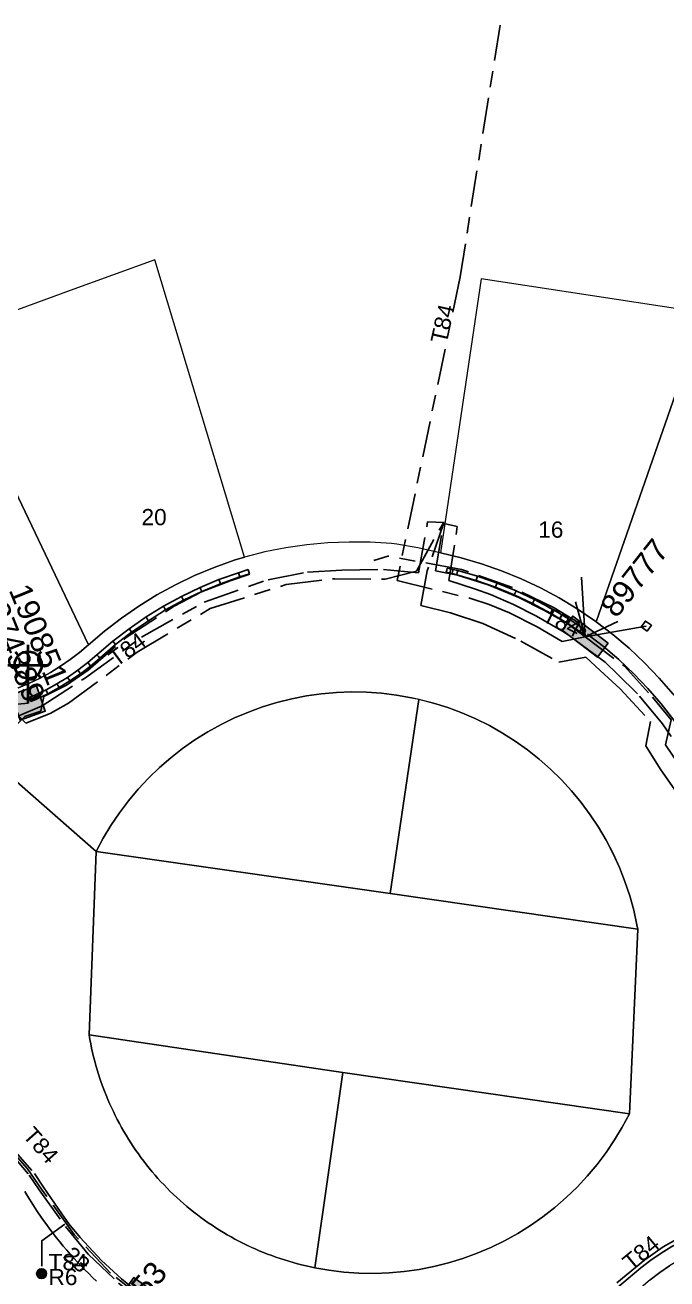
# Model space of a CAD drawing. Header units: metres. Extents: x 282960 to 285195, y 6134329 to 6136665.
# Drawn here: x 283486.7 to 283558, y 6136041 to 6136180.3 of the extents above; entities that cross this region are included whole.
import ezdxf
from ezdxf.enums import TextEntityAlignment as Align

# ---------------------------------------------------------------- set-up
doc = ezdxf.new("R2010")
doc.units = ezdxf.units.M
doc.linetypes.add('Cable Exist UG', pattern=[8.2, 4, -1.2, 1.8, -1.2])
doc.layers.get('0').update_dxf_attribs({"color": 6})
doc.layers.add('Cadastre Land Parcels_SP_EXT', color=9, linetype='Continuous', lineweight=5)
doc.layers.add('Cadastre Roads_SP_EXT', color=9, linetype='Continuous', lineweight=5)
for name, color, linetype in [('Duct_SP_EXT', 7, 'Continuous'), ('Equip_SP_SL_EXT', 7, 'Continuous'), ('Mains_HV_EXT', 7, 'Continuous'), ('Mains_LV_EXT', 7, 'Continuous'), ('Mains_LV_SL_EXT', 7, 'Continuous'), ('Mains_SL_EXT', 7, 'Continuous'), ('Services_SP_EXT', 7, 'Continuous'), ('SupportsUG_SP_LV_EXT', 7, 'Continuous'), ('SupportsUG_SP_LV_SL_EXT', 7, 'Continuous'), ('Trench_SP_EXT', 7, 'Continuous')]:
    doc.layers.add(name, color=color, linetype=linetype)
doc.styles.add('COLUMN_LABEL', font='arial.ttf')
doc.styles.add('iecARIAL', font='arial.ttf', dxfattribs={"height": 2})
doc.styles.add('POLE_LABEL', font='arial.ttf')
doc.styles.get("Standard").update_dxf_attribs({"font": 'arial.ttf'})

# ---------------------------------------------------------------- blocks, each defined once
blk = doc.blocks.new('COLUMN_EXT')
blk.add_hatch(color=256).paths.add_polyline_path([(-1.49, 1.48), (-1.49, -1.49), (1.48, -1.49), (1.48, 1.48)])
blk.add_lwpolyline([(-1.49, -1.49), (1.48, -1.49), (1.48, 1.48), (-1.49, 1.48)], close=True)
for tag, height, style, flags, p in [('ASSET_NUM', 2.5, 'COLUMN_LABEL', 8, (2, 2)), ('STRUCTURE_PLANT_NUMBER', 0.2, 'POLE_LABEL', 9, (1.81, 0.03)), ('STREET_CODE', 0.2, 'COLUMN_LABEL', 9, (1.81, -0.2))]:
    blk.add_attdef(tag, text='', height=height, dxfattribs=dict(style=style, flags=flags)).set_placement(p, align=Align.MIDDLE_LEFT)
at = {"flags": 9}
for tag, p in [('COLUMN_TYPE', (1.81, -0.4)), ('OWNED_BY', (1.81, -0.6)), ('STATE', (1.81, -0.8)), ('USAGE', (1.81, -1)), ('LEGEND', (1.81, -1.2)), ('LOCATION', (1.81, -1.4)), ('STREETNAME', (1.81, -1.6)), ('SUBURB', (1.81, -1.8)), ('NOTES', (1.81, -2))]:
    blk.add_attdef(tag, text='', height=0.2, dxfattribs=at).set_placement(p, align=Align.MIDDLE_LEFT)
at = {"flags": 1}
blk.add_attdef('Z', (1.81, -2.35), '', height=0.2, dxfattribs=at)
blk = doc.blocks.new('PILLAR_EXT')
blk.add_hatch(color=256).paths.add_polyline_path([(-2.475, 0.99), (-2.475, -0.99), (2.475, -0.99), (2.475, 0.99)])
blk.add_lwpolyline([(-2.475, -0.99), (2.475, -0.99), (2.475, 0.99), (-2.475, 0.99)], close=True)
at = {"style": 'iecARIAL', "flags": 8}
blk.add_attdef('ASSET_NUM', (1.5, 3.5), '', height=2.5, dxfattribs=at)
for tag, p, flags in [('OWNED_BY', (0, -0.2), 9), ('STATE', (0, -0.4), 9), ('SUPPORT_TYPE', (0, -0.6), 9), ('USAGE', (0, -0.8), 9), ('LEGEND', (0, -1), 9), ('LOCATION', (0, -1.2), 9), ('NOTES', (0, -1.4), 9), ('STREETNAME', (0, -1.8), 9), ('SUBURB', (0, -2), 1), ('PARENT', (0, -1.6), 9)]:
    blk.add_attdef(tag, p, '', height=0.2, dxfattribs=dict(flags=flags))
blk = doc.blocks.new('SL_LANTERN_EXT')
at = {"lineweight": 40}
for p, q in [((-1.46, 5.68), (-1.06, 5.28)), ((0, 1.97), (0, 6.47)), ((1.46, 5.68), (1.06, 5.28)), ((-2.25, 4.22), (2.25, 4.22)), ((-1.46, 2.76), (-1.06, 3.16)), ((1.46, 2.76), (1.06, 3.16)), ((0, 0), (0, 2.72))]:
    blk.add_line(p, q, dxfattribs=at)
blk.add_circle((0, 4.22), 1.5, dxfattribs=at)
at = {"style": 'iecARIAL', "flags": 8}
blk.add_attdef('ASSET_NUM', (1.5, 1.5), '', height=2.5, dxfattribs=at)
for tag, p, height, flags in [('CONSTRUCTED_VOLTAGE', (0.98, -0.65), 0.2, 9), ('CONTROL_TYPE', (0.98, -0.85), 0.2, 9), ('LANTERN_PURPOSE', (0.98, -1.05), 0.2, 9), ('LANTERN_TYPE', (0.98, -1.25), 0.2, 9), ('NO_PHASES', (0.98, -1.45), 0.2, 9), ('LNUMBER', (2.18, -3.25), 2.5, 8), ('OPERATING_VOLTAGE', (0.98, -1.65), 0.2, 9), ('ORIENTATION', (0.98, -1.85), 0.2, 9), ('OWNED_BY', (0.98, -2.05), 0.2, 9), ('STATE', (0.98, -2.25), 0.2, 9), ('USAGE', (0.98, -2.45), 0.2, 9), ('CEXIST', (0.98, -2.65), 0.2, 9), ('CNEW', (0.98, -2.85), 0.2, 9), ('CNUMBER', (0.98, -3.05), 0.2, 9), ('CREMOVE', (0.98, -3.25), 0.2, 9), ('CREPLACE', (0.98, -3.45), 0.2, 9), ('LKINGHEIGHT', (0.98, -3.65), 0.2, 9), ('LBRACKET', (0.98, -3.85), 0.2, 9), ('LBRACKETVOCAB', (0.98, -4.05), 0.2, 9), ('LCATEGORY', (0.98, -4.25), 0.2, 9), ('LCHARGE1', (0.98, -4.45), 0.2, 9), ('LCHARGE1PERCENT', (0.98, -4.65), 0.2, 9), ('LCHARGE2', (0.98, -4.85), 0.2, 9), ('LCHARGE2PERCENT', (0.98, -5.05), 0.2, 9), ('LCHARGE3', (0.98, -5.25), 0.2, 9), ('LCHARGE3PERCENT', (0.98, -5.45), 0.2, 9), ('LEXIST', (0.98, -5.65), 0.2, 9), ('LLAMP', (0.98, -5.85), 0.2, 9), ('LLAMPVOCAB', (0.98, -6.05), 0.2, 9), ('LMAST', (0.98, -6.25), 0.2, 9), ('LMASTVOCAB', (0.98, -6.45), 0.2, 9), ('LNEW', (0.98, -6.65), 0.2, 9), ('LANTNUMBER', (0.98, -6.85), 0.2, 9), ('LOUTREACH', (0.98, -7.25), 0.2, 9), ('LOUTREACHVOCAB', (0.98, -7.45), 0.2, 9), ('LRATECODE', (0.98, -7.65), 0.2, 9), ('LREMOVE', (0.98, -7.85), 0.2, 9), ('LREPLACE', (0.98, -8.05), 0.2, 9), ('LTYPE', (0.98, -8.25), 0.2, 9), ('LTYPEVOCAB', (0.98, -8.45), 0.2, 9), ('STREETNAME', (0.98, -9.25), 0.2, 9), ('SUBURB', (0.98, -9.45), 0.2, 1), ('LEGEND', (0.98, -8.65), 0.2, 9), ('LOCATION', (0.98, -8.85), 0.2, 9), ('NOTES', (0.98, -9.05), 0.2, 9)]:
    blk.add_attdef(tag, p, '', height=height, dxfattribs=dict(flags=flags))
blk = doc.blocks.new('CCP_EXT')
at = {"flags": 9}
for tag, p in [('LEGEND', (0, -1.4)), ('STATE', (0, -1.8)), ('LIFE_SUPPORT', (0, -1.6)), ('NOTES', (0, -2))]:
    blk.add_attdef(tag, text='', height=0.2, dxfattribs=at).set_placement(p, align=Align.MIDDLE_LEFT)
blk.add_wipeout([(0, 0.57), (0.57, 0), (0, -0.57), (-0.57, 0)])
blk.add_lwpolyline([(-0.57, 0), (0, 0.57), (0.57, 0), (0, -0.57), (-0.57, 0)])
at = {"flags": 1}
blk.add_attdef('Z', (0, 0), '', height=0.2, dxfattribs=at)
at = {"flags": 9}
for tag, p in [('CCP_TYPE', (0, 0)), ('CONSTRUCTED_VOLTAGE', (0, -0.2)), ('OPERATING_VOLTAGE', (0, -0.6)), ('ORIENTATION', (0, -0.8)), ('OWNED_BY', (0, -1)), ('NO_PHASES', (0, -0.4)), ('USAGE', (0, -1.2))]:
    blk.add_attdef(tag, text='', height=0.2, dxfattribs=at).set_placement(p, align=Align.MIDDLE_LEFT)
blk = doc.blocks.new('CABLE_LARGE_EXT')
h = blk.add_hatch(color=256)
edge = h.paths.add_edge_path()
edge.add_arc((0, 0.55), 0.55, 0, 360)
blk.add_circle((0, 0.55), 0.55)
at = {"flags": 1}
blk.add_attdef('Z', (0, 0), '', height=0.2, dxfattribs=at)
at = {"flags": 9}
for tag, p in [('COND_CODE', (0, 0)), ('STATE', (0, -0.4)), ('XSECT_SIZE', (0, -0.6)), ('FB_REFERENCE', (0, -0.2)), ('NOTES', (0, -0.8))]:
    blk.add_attdef(tag, text='', height=0.2, dxfattribs=at).set_placement(p, align=Align.MIDDLE_LEFT)

msp = doc.modelspace()

# ---------------------------------------------------------------- linework, layer by layer
at = {"layer": 'Cadastre Land Parcels_SP_EXT', "linetype": 'Continuous'}
for points in [[(283511.04, 6136121.16), (283501.1, 6136154.19), (283491.7, 6136150.77), (283477.43, 6136145.57), (283493.71, 6136111.42), (283495.5, 6136112.95), (283497.37, 6136114.39), (283499.31, 6136115.73), (283501.32, 6136116.97), (283503.39, 6136118.09), (283505.51, 6136119.11), (283507.69, 6136120.02), (283509.91, 6136120.81), (283511.04, 6136121.16)], [(283562.06, 6136148.31), (283537.34, 6136152.07), (283532.83, 6136121.62), (283535.12, 6136121.08), (283537.39, 6136120.42), (283539.61, 6136119.65), (283541.79, 6136118.76), (283543.93, 6136117.75), (283546, 6136116.64), (283548.02, 6136115.42), (283549.97, 6136114.09), (283550.11, 6136113.99), (283562.06, 6136148.31)], [(283580.04, 6136134.28), (283562.06, 6136148.31), (283550.11, 6136113.99), (283551.98, 6136112.56), (283553.78, 6136111.04), (283555.5, 6136109.42), (283557.12, 6136107.72), (283558.66, 6136105.93), (283560.1, 6136104.06), (283561.44, 6136102.13), (283561.93, 6136101.37), (283584.58, 6136130.74), (283580.04, 6136134.28)], [(283493.71, 6136111.42), (283477.43, 6136145.57), (283465.21, 6136141.13), (283460.2, 6136107.04), (283473.54, 6136105.2), (283474.37, 6136105.1), (283475.68, 6136105), (283476.99, 6136104.97), (283478.3, 6136105.01), (283479.6, 6136105.11), (283480.9, 6136105.28), (283482.19, 6136105.52), (283483.46, 6136105.83), (283484.71, 6136106.21), (283485.95, 6136106.65), (283487.15, 6136107.15), (283488.34, 6136107.71), (283489.49, 6136108.34), (283490.6, 6136109.03), (283491.68, 6136109.77), (283492.72, 6136110.57), (283493.71, 6136111.42)], [(283530.42, 6136105.36), (283529.6, 6136105.54), (283527.95, 6136105.83), (283526.28, 6136106.04), (283524.61, 6136106.15), (283522.94, 6136106.18), (283521.26, 6136106.12), (283519.59, 6136105.98), (283517.93, 6136105.74), (283516.29, 6136105.42), (283514.66, 6136105.02), (283513.06, 6136104.53), (283511.48, 6136103.95), (283509.94, 6136103.3), (283508.44, 6136102.56), (283506.97, 6136101.75), (283505.55, 6136100.86), (283504.18, 6136099.9), (283502.86, 6136098.87), (283501.59, 6136097.77), (283500.39, 6136096.6), (283499.25, 6136095.37), (283498.17, 6136094.09), (283497.16, 6136092.75), (283496.22, 6136091.36), (283495.36, 6136089.92), (283494.58, 6136088.44), (283527.22, 6136083.78), (283530.42, 6136105.36)], [(283554.74, 6136079.84), (283554.65, 6136080.29), (283554.29, 6136081.93), (283553.84, 6136083.54), (283553.31, 6136085.13), (283552.69, 6136086.69), (283552, 6136088.21), (283551.22, 6136089.7), (283550.37, 6136091.15), (283549.45, 6136092.54), (283548.45, 6136093.89), (283547.38, 6136095.18), (283546.25, 6136096.42), (283545.05, 6136097.59), (283543.8, 6136098.7), (283542.49, 6136099.75), (283541.12, 6136100.72), (283539.71, 6136101.62), (283538.25, 6136102.44), (283536.75, 6136103.19), (283535.21, 6136103.86), (283533.64, 6136104.44), (283532.04, 6136104.95), (283530.42, 6136105.36), (283527.22, 6136083.78), (283554.74, 6136079.84)], [(283554.74, 6136079.84), (283527.22, 6136083.78), (283494.58, 6136088.44), (283493.79, 6136068.07), (283521.98, 6136063.89), (283553.8, 6136059.32), (283554.74, 6136079.84)], [(283554.74, 6136079.84), (283527.22, 6136083.78), (283494.58, 6136088.44), (283493.79, 6136068.07), (283521.98, 6136063.89), (283553.8, 6136059.32), (283554.74, 6136079.84)], [(283554.74, 6136079.84), (283527.22, 6136083.78), (283494.58, 6136088.44), (283493.79, 6136068.07), (283521.98, 6136063.89), (283553.8, 6136059.32), (283554.74, 6136079.84)], [(283554.74, 6136079.84), (283527.22, 6136083.78), (283494.58, 6136088.44), (283493.79, 6136068.07), (283521.98, 6136063.89), (283553.8, 6136059.32), (283554.74, 6136079.84)], [(283521.98, 6136063.89), (283493.79, 6136068.07), (283493.87, 6136067.58), (283493.97, 6136067.09), (283494.07, 6136066.6), (283494.17, 6136066.12), (283494.29, 6136065.63), (283494.41, 6136065.15), (283494.54, 6136064.67), (283494.68, 6136064.19), (283494.83, 6136063.71), (283494.98, 6136063.24), (283495.14, 6136062.77), (283495.31, 6136062.3), (283495.49, 6136061.84), (283495.67, 6136061.37), (283495.86, 6136060.91), (283496.06, 6136060.46), (283496.26, 6136060), (283496.48, 6136059.55), (283496.69, 6136059.11), (283496.92, 6136058.66), (283497.15, 6136058.22), (283497.39, 6136057.79), (283497.64, 6136057.35), (283497.89, 6136056.93), (283498.15, 6136056.5), (283498.42, 6136056.08), (283498.69, 6136055.66), (283498.97, 6136055.25), (283499.26, 6136054.85), (283499.55, 6136054.44), (283499.85, 6136054.04), (283500.15, 6136053.65), (283500.47, 6136053.26), (283500.78, 6136052.88), (283501.11, 6136052.5), (283501.43, 6136052.13), (283501.77, 6136051.76), (283502.11, 6136051.4), (283502.46, 6136051.04), (283502.81, 6136050.69), (283503.17, 6136050.34), (283503.53, 6136050), (283503.9, 6136049.67), (283504.27, 6136049.34), (283504.65, 6136049.01), (283505.03, 6136048.7), (283505.42, 6136048.39), (283505.82, 6136048.08), (283506.21, 6136047.78), (283506.62, 6136047.49), (283507.02, 6136047.2), (283507.44, 6136046.92), (283507.85, 6136046.65), (283508.27, 6136046.39), (283508.7, 6136046.13), (283509.13, 6136045.87), (283509.56, 6136045.63), (283509.99, 6136045.39), (283510.43, 6136045.15), (283510.88, 6136044.93), (283511.32, 6136044.71), (283511.78, 6136044.5), (283512.23, 6136044.29), (283512.69, 6136044.1), (283513.15, 6136043.91), (283513.61, 6136043.72), (283514.07, 6136043.55), (283514.54, 6136043.38), (283515.01, 6136043.22), (283515.49, 6136043.07), (283515.96, 6136042.92), (283516.44, 6136042.78), (283516.92, 6136042.65), (283517.4, 6136042.53), (283517.89, 6136042.41), (283518.37, 6136042.3), (283518.86, 6136042.2), (283521.98, 6136063.89)], [(283521.98, 6136063.89), (283493.79, 6136068.07), (283493.87, 6136067.58), (283493.97, 6136067.09), (283494.07, 6136066.6), (283494.17, 6136066.12), (283494.29, 6136065.63), (283494.41, 6136065.15), (283494.54, 6136064.67), (283494.68, 6136064.19), (283494.83, 6136063.71), (283494.98, 6136063.24), (283495.14, 6136062.77), (283495.31, 6136062.3), (283495.49, 6136061.84), (283495.67, 6136061.37), (283495.86, 6136060.91), (283496.06, 6136060.46), (283496.26, 6136060), (283496.48, 6136059.55), (283496.69, 6136059.11), (283496.92, 6136058.66), (283497.15, 6136058.22), (283497.39, 6136057.79), (283497.64, 6136057.35), (283497.89, 6136056.93), (283498.15, 6136056.5), (283498.42, 6136056.08), (283498.69, 6136055.66), (283498.97, 6136055.25), (283499.26, 6136054.85), (283499.55, 6136054.44), (283499.85, 6136054.04), (283500.15, 6136053.65), (283500.47, 6136053.26), (283500.78, 6136052.88), (283501.11, 6136052.5), (283501.43, 6136052.13), (283501.77, 6136051.76), (283502.11, 6136051.4), (283502.46, 6136051.04), (283502.81, 6136050.69), (283503.17, 6136050.34), (283503.53, 6136050), (283503.9, 6136049.67), (283504.27, 6136049.34), (283504.65, 6136049.01), (283505.03, 6136048.7), (283505.42, 6136048.39), (283505.82, 6136048.08), (283506.21, 6136047.78), (283506.62, 6136047.49), (283507.02, 6136047.2), (283507.44, 6136046.92), (283507.85, 6136046.65), (283508.27, 6136046.39), (283508.7, 6136046.13), (283509.13, 6136045.87), (283509.56, 6136045.63), (283509.99, 6136045.39), (283510.43, 6136045.15), (283510.88, 6136044.93), (283511.32, 6136044.71), (283511.78, 6136044.5), (283512.23, 6136044.29), (283512.69, 6136044.1), (283513.15, 6136043.91), (283513.61, 6136043.72), (283514.07, 6136043.55), (283514.54, 6136043.38), (283515.01, 6136043.22), (283515.49, 6136043.07), (283515.96, 6136042.92), (283516.44, 6136042.78), (283516.92, 6136042.65), (283517.4, 6136042.53), (283517.89, 6136042.41), (283518.37, 6136042.3), (283518.86, 6136042.2), (283521.98, 6136063.89)], [(283527.11, 6136041.64), (283528.78, 6136041.79), (283530.44, 6136042.02), (283532.09, 6136042.34), (283533.71, 6136042.75), (283535.32, 6136043.24), (283536.89, 6136043.81), (283538.43, 6136044.47), (283539.94, 6136045.2), (283541.41, 6136046.02), (283542.83, 6136046.9), (283544.2, 6136047.87), (283545.52, 6136048.9), (283546.78, 6136050), (283547.99, 6136051.16), (283549.13, 6136052.39), (283550.21, 6136053.68), (283551.22, 6136055.01), (283552.15, 6136056.4), (283553.02, 6136057.84), (283553.8, 6136059.32), (283521.98, 6136063.89), (283518.86, 6136042.2), (283520.43, 6136041.93), (283522.09, 6136041.73), (283523.76, 6136041.61), (283525.44, 6136041.58), (283527.11, 6136041.64)], [(283527.11, 6136041.64), (283528.78, 6136041.79), (283530.44, 6136042.02), (283532.09, 6136042.34), (283533.71, 6136042.75), (283535.32, 6136043.24), (283536.89, 6136043.81), (283538.43, 6136044.47), (283539.94, 6136045.2), (283541.41, 6136046.02), (283542.83, 6136046.9), (283544.2, 6136047.87), (283545.52, 6136048.9), (283546.78, 6136050), (283547.99, 6136051.16), (283549.13, 6136052.39), (283550.21, 6136053.68), (283551.22, 6136055.01), (283552.15, 6136056.4), (283553.02, 6136057.84), (283553.8, 6136059.32), (283521.98, 6136063.89), (283518.86, 6136042.2), (283520.43, 6136041.93), (283522.09, 6136041.73), (283523.76, 6136041.61), (283525.44, 6136041.58), (283527.11, 6136041.64)], [(283527.11, 6136041.64), (283528.78, 6136041.79), (283530.44, 6136042.02), (283532.09, 6136042.34), (283533.71, 6136042.75), (283535.32, 6136043.24), (283536.89, 6136043.81), (283538.43, 6136044.47), (283539.94, 6136045.2), (283541.41, 6136046.02), (283542.83, 6136046.9), (283544.2, 6136047.87), (283545.52, 6136048.9), (283546.78, 6136050), (283547.99, 6136051.16), (283549.13, 6136052.39), (283550.21, 6136053.68), (283551.22, 6136055.01), (283552.15, 6136056.4), (283553.02, 6136057.84), (283553.8, 6136059.32), (283521.98, 6136063.89), (283518.86, 6136042.2), (283520.43, 6136041.93), (283522.09, 6136041.73), (283523.76, 6136041.61), (283525.44, 6136041.58), (283527.11, 6136041.64)], [(283560.68, 6135994.51), (283564.26, 6136045.21), (283564.16, 6136045.18), (283562.92, 6136044.75), (283561.71, 6136044.26), (283560.53, 6136043.7), (283559.37, 6136043.08), (283558.25, 6136042.4), (283557.17, 6136041.66), (283556.13, 6136040.87), (283553.33, 6136038.5), (283551.46, 6136037.07), (283549.51, 6136035.74), (283547.49, 6136034.52), (283545.42, 6136033.4), (283545.37, 6136033.38), (283542.41, 6135991.31), (283551.24, 6135992.64), (283560.68, 6135994.51)]]:
    msp.add_lwpolyline(points, close=True, dxfattribs=at)
msp.add_lwpolyline([(283494.6, 6136040.73), (283494.17, 6136041.14), (283493.74, 6136041.56), (283493.32, 6136041.98), (283492.91, 6136042.4), (283492.5, 6136042.84), (283492.1, 6136043.28), (283491.7, 6136043.72), (283491.31, 6136044.17), (283490.92, 6136044.62), (283490.55, 6136045.08), (283490.17, 6136045.54), (283489.8, 6136046.01), (283489.44, 6136046.49), (283489.09, 6136046.96), (283488.74, 6136047.45), (283488.4, 6136047.93), (283488.07, 6136048.43), (283487.74, 6136048.92), (283487.42, 6136049.42), (283487.1, 6136049.93), (283486.87, 6136050.3), (283486.63, 6136050.67)], dxfattribs=at)
at = {"layer": 'Cadastre Roads_SP_EXT', "linetype": 'Continuous'}
for points in [[(283475.68, 6136105), (283494.58, 6136088.44), (283495.36, 6136089.93), (283496.22, 6136091.36), (283497.16, 6136092.75), (283498.17, 6136094.09), (283499.24, 6136095.37), (283500.39, 6136096.6), (283501.59, 6136097.77), (283502.86, 6136098.87), (283504.18, 6136099.9), (283505.55, 6136100.86), (283506.97, 6136101.75), (283508.44, 6136102.56), (283509.94, 6136103.3), (283511.48, 6136103.95), (283513.06, 6136104.53), (283514.66, 6136105.02), (283516.29, 6136105.42), (283517.93, 6136105.74), (283519.59, 6136105.98), (283521.26, 6136106.12), (283522.94, 6136106.18), (283524.61, 6136106.15), (283526.28, 6136106.04), (283527.95, 6136105.84), (283529.6, 6136105.54), (283530.42, 6136105.37), (283532.04, 6136104.95), (283533.64, 6136104.44), (283535.21, 6136103.86), (283536.75, 6136103.19), (283538.25, 6136102.44), (283539.71, 6136101.62), (283541.12, 6136100.72), (283542.49, 6136099.75), (283543.8, 6136098.7), (283545.06, 6136097.59), (283546.25, 6136096.42), (283547.38, 6136095.18), (283548.45, 6136093.89), (283549.45, 6136092.54), (283550.37, 6136091.15), (283551.22, 6136089.7), (283552, 6136088.22), (283552.69, 6136086.69), (283553.31, 6136085.13), (283553.84, 6136083.54), (283554.29, 6136081.93), (283554.65, 6136080.29), (283554.74, 6136079.84), (283553.8, 6136059.32), (283553.02, 6136057.84), (283552.15, 6136056.4), (283551.22, 6136055.01), (283550.21, 6136053.67), (283549.13, 6136052.39), (283547.99, 6136051.16), (283546.78, 6136050), (283545.52, 6136048.9), (283544.2, 6136047.87), (283542.83, 6136046.9), (283541.41, 6136046.02), (283539.94, 6136045.2), (283538.43, 6136044.47), (283536.89, 6136043.81), (283535.32, 6136043.24), (283533.71, 6136042.75), (283532.09, 6136042.34), (283530.44, 6136042.02), (283528.78, 6136041.79), (283527.11, 6136041.64), (283525.44, 6136041.58), (283523.76, 6136041.61), (283522.09, 6136041.73), (283520.43, 6136041.93), (283518.86, 6136042.2), (283518.37, 6136042.3), (283517.89, 6136042.41), (283517.4, 6136042.53), (283516.92, 6136042.65), (283516.44, 6136042.78), (283515.96, 6136042.92), (283515.49, 6136043.07), (283515.01, 6136043.22), (283514.54, 6136043.38), (283514.07, 6136043.55), (283513.61, 6136043.72), (283513.15, 6136043.91), (283512.69, 6136044.1), (283512.23, 6136044.29), (283511.77, 6136044.5), (283511.32, 6136044.71), (283510.88, 6136044.93), (283510.43, 6136045.15), (283509.99, 6136045.39), (283509.56, 6136045.63), (283509.13, 6136045.87), (283508.7, 6136046.13), (283508.27, 6136046.39), (283507.85, 6136046.65), (283507.44, 6136046.92), (283507.02, 6136047.2), (283506.62, 6136047.49), (283506.21, 6136047.78), (283505.82, 6136048.08), (283505.42, 6136048.39), (283505.03, 6136048.7), (283504.65, 6136049.01), (283504.27, 6136049.34), (283503.9, 6136049.67), (283503.53, 6136050), (283503.17, 6136050.34), (283502.81, 6136050.69), (283502.46, 6136051.04), (283502.11, 6136051.4), (283501.77, 6136051.76), (283501.43, 6136052.13), (283501.11, 6136052.5), (283500.78, 6136052.88), (283500.47, 6136053.26), (283500.15, 6136053.65), (283499.85, 6136054.04), (283499.55, 6136054.44), (283499.26, 6136054.85), (283498.97, 6136055.25), (283498.69, 6136055.66), (283498.42, 6136056.08), (283498.15, 6136056.5), (283497.89, 6136056.93), (283497.64, 6136057.35), (283497.39, 6136057.79), (283497.15, 6136058.22), (283496.92, 6136058.66), (283496.69, 6136059.11), (283496.48, 6136059.55), (283496.26, 6136060), (283496.06, 6136060.46), (283495.86, 6136060.91), (283495.67, 6136061.37), (283495.49, 6136061.84), (283495.31, 6136062.3), (283495.14, 6136062.77), (283494.98, 6136063.24), (283494.83, 6136063.71), (283494.68, 6136064.19), (283494.54, 6136064.67), (283494.41, 6136065.15), (283494.29, 6136065.63), (283494.17, 6136066.12), (283494.07, 6136066.6), (283493.97, 6136067.09), (283493.87, 6136067.58), (283493.79, 6136068.07), (283494.58, 6136088.44), (283475.68, 6136105)], [(283486.63, 6136050.67), (283486.87, 6136050.3), (283487.1, 6136049.93), (283487.42, 6136049.42), (283487.74, 6136048.92), (283488.07, 6136048.43), (283488.4, 6136047.93), (283488.74, 6136047.45), (283489.09, 6136046.96), (283489.44, 6136046.49), (283489.8, 6136046.01), (283490.17, 6136045.54), (283490.55, 6136045.08), (283490.92, 6136044.62), (283491.31, 6136044.17), (283491.7, 6136043.72), (283492.1, 6136043.28), (283492.5, 6136042.84), (283492.91, 6136042.4), (283493.32, 6136041.98), (283493.74, 6136041.56), (283494.17, 6136041.14), (283494.6, 6136040.73)], [(283556.13, 6136040.87), (283557.17, 6136041.66), (283558.25, 6136042.4)]]:
    msp.add_lwpolyline(points, dxfattribs=at)
at = {"layer": 'Duct_SP_EXT'}
for p, q in [((283511.47, 6136119.77), (283510.37, 6136119.42)), ((283511.47, 6136119.77), (283511.54, 6136119.54)), ((283511.61, 6136119.31), (283511.54, 6136119.54)), ((283533.47, 6136119.48), (283533.52, 6136119.71)), ((283533.58, 6136119.95), (283533.52, 6136119.71)), ((283534.22, 6136119.8), (283533.58, 6136119.95)), ((283534.11, 6136119.33), (283534.17, 6136119.56)), ((283534.11, 6136119.33), (283534.17, 6136119.56)), ((283534.22, 6136119.8), (283534.17, 6136119.56)), ((283534.22, 6136119.8), (283534.17, 6136119.56)), ((283534.75, 6136119.67), (283534.22, 6136119.8)), ((283534.22, 6136119.8), (283534.22, 6136119.8)), ((283534.75, 6136119.67), (283534.69, 6136119.44)), ((283536.94, 6136119.03), (283534.75, 6136119.67)), ((283508.21, 6136118.66), (283506.11, 6136117.78)), ((283508.39, 6136118.21), (283506.3, 6136117.34)), ((283510.37, 6136119.42), (283508.21, 6136118.66)), ((283508.21, 6136118.66), (283508.3, 6136118.43)), ((283508.39, 6136118.21), (283508.3, 6136118.43)), ((283510.52, 6136118.97), (283508.39, 6136118.21)), ((283510.37, 6136119.42), (283510.45, 6136119.19)), ((283510.52, 6136118.97), (283510.45, 6136119.19)), ((283511.61, 6136119.31), (283510.52, 6136118.97)), ((283534.11, 6136119.33), (283533.47, 6136119.48)), ((283534.63, 6136119.21), (283534.11, 6136119.33)), ((283534.11, 6136119.33), (283534.11, 6136119.33)), ((283534.63, 6136119.21), (283534.69, 6136119.44)), ((283536.8, 6136118.58), (283534.63, 6136119.21)), ((283536.8, 6136118.58), (283536.87, 6136118.81)), ((283538.93, 6136117.83), (283536.8, 6136118.58)), ((283536.94, 6136119.03), (283536.87, 6136118.81)), ((283539.1, 6136118.28), (283536.94, 6136119.03)), ((283539.1, 6136118.28), (283539.01, 6136118.06)), ((283541.21, 6136117.42), (283539.1, 6136118.28)), ((283504.05, 6136116.79), (283502.05, 6136115.7)), ((283506.11, 6136117.78), (283504.05, 6136116.79)), ((283504.05, 6136116.79), (283504.16, 6136116.58)), ((283506.3, 6136117.34), (283504.27, 6136116.37)), ((283506.11, 6136117.78), (283506.21, 6136117.56)), ((283506.3, 6136117.34), (283506.21, 6136117.56)), ((283538.93, 6136117.83), (283539.01, 6136118.06)), ((283541.01, 6136116.98), (283538.93, 6136117.83)), ((283541.01, 6136116.98), (283541.11, 6136117.2)), ((283543.05, 6136116.02), (283541.01, 6136116.98)), ((283541.21, 6136117.42), (283541.11, 6136117.2)), ((283543.27, 6136116.45), (283541.21, 6136117.42)), ((283502.05, 6136115.7), (283500.11, 6136114.51)), ((283502.05, 6136115.7), (283502.17, 6136115.49)), ((283502.29, 6136115.29), (283502.17, 6136115.49)), ((283504.27, 6136116.37), (283502.29, 6136115.29)), ((283504.27, 6136116.37), (283504.16, 6136116.58)), ((283543.05, 6136116.02), (283543.16, 6136116.23)), ((283545.04, 6136114.95), (283543.05, 6136116.02)), ((283543.27, 6136116.45), (283543.16, 6136116.23)), ((283545.28, 6136115.37), (283543.27, 6136116.45)), ((283545.28, 6136115.37), (283545.16, 6136115.16)), ((283547.23, 6136114.19), (283545.28, 6136115.37)), ((283500.11, 6136114.51), (283498.23, 6136113.21)), ((283500.37, 6136114.1), (283498.51, 6136112.82)), ((283500.11, 6136114.51), (283500.24, 6136114.31)), ((283500.37, 6136114.1), (283500.24, 6136114.31)), ((283502.29, 6136115.29), (283500.37, 6136114.1)), ((283545.04, 6136114.95), (283545.16, 6136115.16)), ((283546.97, 6136113.79), (283545.04, 6136114.95)), ((283546.97, 6136113.79), (283547.1, 6136113.99)), ((283547.23, 6136114.19), (283547.1, 6136113.99)), ((283548.55, 6136113.29), (283547.23, 6136114.19)), ((283498.23, 6136113.21), (283496.42, 6136111.82)), ((283498.51, 6136112.82), (283496.73, 6136111.45)), ((283498.23, 6136113.21), (283498.37, 6136113.02)), ((283498.51, 6136112.82), (283498.37, 6136113.02)), ((283548.28, 6136112.9), (283546.97, 6136113.79)), ((283548.28, 6136112.9), (283548.41, 6136113.09)), ((283548.7, 6136112.61), (283548.28, 6136112.9)), ((283548.55, 6136113.29), (283548.41, 6136113.09)), ((283548.97, 6136113.01), (283548.55, 6136113.29)), ((283548.7, 6136112.61), (283548.83, 6136112.81)), ((283548.97, 6136113.01), (283548.83, 6136112.81)), ((283496.42, 6136111.82), (283494.66, 6136110.31)), ((283496.73, 6136111.45), (283494.97, 6136109.95)), ((283496.42, 6136111.82), (283496.57, 6136111.63)), ((283496.73, 6136111.45), (283496.57, 6136111.63)), ((283494.66, 6136110.31), (283493.64, 6136109.44)), ((283494.97, 6136109.95), (283493.94, 6136109.06)), ((283494.66, 6136110.31), (283494.66, 6136110.31)), ((283494.66, 6136110.31), (283494.82, 6136110.13)), ((283494.66, 6136110.31), (283494.82, 6136110.13)), ((283494.97, 6136109.95), (283494.82, 6136110.13)), ((283494.97, 6136109.95), (283494.82, 6136110.13)), ((283494.97, 6136109.95), (283494.97, 6136109.95)), ((283492.54, 6136108.59), (283491.4, 6136107.8)), ((283493.64, 6136109.44), (283492.54, 6136108.59)), ((283492.54, 6136108.59), (283492.68, 6136108.4)), ((283492.82, 6136108.2), (283492.68, 6136108.4)), ((283493.94, 6136109.06), (283492.82, 6136108.2)), ((283493.64, 6136109.44), (283493.79, 6136109.25)), ((283493.94, 6136109.06), (283493.79, 6136109.25)), ((283490.22, 6136107.08), (283489, 6136106.41)), ((283491.4, 6136107.8), (283490.22, 6136107.08)), ((283490.22, 6136107.08), (283490.34, 6136106.87)), ((283491.66, 6136107.4), (283490.46, 6136106.66)), ((283491.4, 6136107.8), (283491.53, 6136107.6)), ((283491.66, 6136107.4), (283491.53, 6136107.6)), ((283492.82, 6136108.2), (283491.66, 6136107.4)), ((283487.75, 6136105.81), (283487.12, 6136105.55)), ((283489, 6136106.41), (283487.75, 6136105.81)), ((283487.75, 6136105.81), (283487.85, 6136105.6)), ((283487.95, 6136105.38), (283487.85, 6136105.6)), ((283489.22, 6136105.99), (283487.95, 6136105.38)), ((283489, 6136106.41), (283489.11, 6136106.2)), ((283489.22, 6136105.99), (283489.11, 6136106.2)), ((283490.46, 6136106.66), (283489.22, 6136105.99)), ((283490.46, 6136106.66), (283490.34, 6136106.87)), ((283487.12, 6136105.55), (283487.21, 6136105.33)), ((283487.3, 6136105.11), (283487.21, 6136105.33)), ((283487.95, 6136105.38), (283487.3, 6136105.11))]:
    msp.add_line(p, q, dxfattribs=at)
msp.add_lwpolyline([(283488.53, 6136042.38), (283488.53, 6136045.2), (283491.1, 6136047.06)], dxfattribs=at)
at = {"layer": 'Mains_HV_EXT', "linetype": 'Cable Exist UG'}
msp.add_lwpolyline([(283350.82, 6136115.64), (283359.59, 6136117.86), (283379.48, 6136115.17), (283420.38, 6136109.44), (283446.76, 6136105.93), (283465.49, 6136103.24), (283471.92, 6136102.42), (283476.84, 6136102.18), (283482.1, 6136102.42), (283485.79, 6136103.47), (283488.59, 6136104.64), (283493.27, 6136107.68), (283499.61, 6136112.27), (283506.57, 6136116.17), (283513.67, 6136118.65), (283518.06, 6136119.5), (283521.87, 6136119.73), (283526.48, 6136119.79), (283530.38, 6136119.41), (283531.39, 6136125.1), (283533.23, 6136125.02)], dxfattribs=at)
at = {"layer": 'Mains_LV_EXT', "linetype": 'Cable Exist UG'}
for points in [[(283539.45, 6136180.28), (283535, 6136152.29), (283528, 6136118.56), (283536.18, 6136116.57), (283538.24, 6136115.88), (283540.47, 6136114.97), (283543.57, 6136113.4), (283546.34, 6136111.77), (283548.89, 6136112.32)], [(283459.92, 6136105.06), (283461.67, 6136104.82), (283473.78, 6136103.17), (283475.69, 6136103.05), (283478.53, 6136103.05), (283480.91, 6136103.25), (283483.13, 6136103.71), (283485.24, 6136104.24), (283486.76, 6136102.7), (283489.45, 6136103.78), (283491.5, 6136104.92), (283499.11, 6136110.59), (283507.22, 6136115.44), (283515.68, 6136118.11), (283521.08, 6136118.76), (283526.68, 6136118.71), (283530.15, 6136119.61), (283533.14, 6136124.99)], [(283548.89, 6136112.32), (283546.83, 6136113.87), (283544.32, 6136115.28), (283541.53, 6136116.69), (283538.12, 6136118.07), (283534.7, 6136119.14), (283532.28, 6136119.63), (283533.18, 6136124.96)], [(283417.1, 6136110.95), (283427.65, 6136109.48), (283428.08, 6136107.95), (283430.22, 6136107.64), (283431.37, 6136109.01), (283458.03, 6136105.39), (283458.57, 6136103.25), (283465.95, 6136102.21), (283473.64, 6136101.25), (283478.25, 6136101.03), (283485.5, 6136102.29), (283486.65, 6136103.44), (283488.42, 6136104.05), (283488.76, 6136105.66), (283491.29, 6136106.92), (283493.7, 6136108.61), (283497.92, 6136112.24), (283503.25, 6136115.73), (283506.27, 6136117.31), (283509.45, 6136118.54), (283511.65, 6136119.26)], [(283467.78, 6136063.79), (283470.5, 6136063.46), (283474.18, 6136062.54), (283476.34, 6136061.7), (283478.5, 6136062.91), (283480.06, 6136061.96), (283480.22, 6136059.58), (283481.67, 6136058.7), (283484.81, 6136056.02), (283487.73, 6136052.68), (283488.72, 6136051.17), (283490.75, 6136048.2), (283491.53, 6136047.09), (283492.8, 6136045.57), (283495.18, 6136043.02), (283497.37, 6136040.96), (283498.65, 6136039.94), (283500.08, 6136038.76)], [(283600.39, 6136044.61), (283599.17, 6136046.73), (283586.07, 6136048.69), (283581.82, 6136049.34), (283574.82, 6136050.53), (283569.75, 6136050.66), (283566.42, 6136050.03), (283561.73, 6136048.74), (283559.4, 6136045.58), (283557.56, 6136044.53), (283555.51, 6136043.08), (283550.88, 6136039.28), (283547.78, 6136037.16), (283544.48, 6136035.23), (283541.17, 6136033.8), (283537.69, 6136032.61), (283533.95, 6136031.65), (283530.56, 6136031.02), (283526.85, 6136030.61)]]:
    msp.add_lwpolyline(points, dxfattribs=at)
at = {"layer": 'Mains_LV_SL_EXT', "linetype": 'Cable Exist UG'}
for points in [[(283548.89, 6136112.32), (283548.1, 6136113.89), (283545.45, 6136115.52), (283540.83, 6136117.78), (283535.14, 6136119.8), (283526.98, 6136121.27), (283525.41, 6136120.78)], [(283459.92, 6136105.06), (283461.75, 6136105.33), (283474.58, 6136103.63), (283477.5, 6136103.51), (283480.1, 6136103.59), (283482.55, 6136104.05), (283485.08, 6136104.74), (283487.02, 6136104.95)]]:
    msp.add_lwpolyline(points, dxfattribs=at)
at = {"layer": 'Mains_SL_EXT', "linetype": 'Cable Exist UG'}
msp.add_lwpolyline([(283478.32, 6136060.78), (283479.83, 6136059.22), (283481.39, 6136058.26), (283484.44, 6136055.72), (283487.14, 6136052.48), (283488.25, 6136050.87), (283491.16, 6136046.78), (283493.69, 6136043.73), (283497.07, 6136040.49), (283498.29, 6136039.53), (283500.28, 6136038.93)], dxfattribs=at)
at = {"layer": 'Services_SP_EXT'}
msp.add_lwpolyline([(283548.89, 6136112.32), (283548.49, 6136118.95)], dxfattribs=at)
at = {"layer": 'Trench_SP_EXT', "linetype": 'Cable Exist UG'}
for points in [[(283548.89, 6136112.32), (283547.77, 6136116.39)], [(283548.89, 6136112.32), (283553.44, 6136114.42)], [(283499.91, 6136038.64), (283496.18, 6136041.62), (283492.12, 6136045.91), (283488.51, 6136050.93), (283486.96, 6136053.18), (283485.11, 6136055.32), (283481.7, 6136058.3), (283478.1, 6136060.55)]]:
    msp.add_lwpolyline(points, dxfattribs=at)
msp.add_lwpolyline([(283563.63, 6136046.8), (283562.32, 6136046.34), (283561.02, 6136045.81), (283559.76, 6136045.21), (283558.53, 6136044.55), (283557.33, 6136043.83), (283556.18, 6136043.04), (283555.06, 6136042.19), (283552.27, 6136039.82), (283550.46, 6136038.45), (283548.59, 6136037.17), (283546.65, 6136036), (283544.64, 6136034.92), (283544.62, 6136034.91), (283544.62, 6136034.91, -0.095171), (283527.07, 6136030.39)], format="xyb", dxfattribs=at)

# ---------------------------------------------------------------- block references
at = {"layer": 'Duct_SP_EXT'}
msp.add_blockref('CABLE_LARGE_EXT', (283488.51, 6136041), dxfattribs=at)
at = {"layer": 'Equip_SP_SL_EXT'}
ref = msp.add_blockref('SL_LANTERN_EXT', (283487.02, 6136104.95), dxfattribs=at)
ref.add_attrib('ASSET_NUM', '190851', dxfattribs={"layer": '0', "height": 2.5, "rotation": 292.1039, "style": 'iecARIAL'}).set_placement((283488.52, 6136106.45), align=Align.BOTTOM_RIGHT)
at = {"layer": 'SupportsUG_SP_LV_EXT'}
ref = msp.add_blockref('PILLAR_EXT', (283548.89, 6136112.32), dxfattribs=dict(at, rotation=142.6845658527837))
ref.add_attrib('ASSET_NUM', '89777', dxfattribs={"layer": '0', "height": 2.5, "rotation": 51.741, "style": 'iecARIAL'}).set_placement((283550.39, 6136115.82), align=Align.TOP_LEFT)
ref = msp.add_blockref('PILLAR_EXT', (283500.17, 6136038.86), dxfattribs=dict(at, rotation=323.5307656974036))
ref.add_attrib('ASSET_NUM', '96853', dxfattribs={"layer": '0', "height": 2.5, "rotation": 49.6793, "style": 'iecARIAL'}).set_placement((283501.67, 6136042.36), align=Align.MIDDLE_RIGHT)
at = {"layer": 'SupportsUG_SP_LV_SL_EXT'}
ref = msp.add_blockref('COLUMN_EXT', (283487.02, 6136104.95), dxfattribs=dict(at, rotation=199.5446427936573))
ref.add_attrib('ASSET_NUM', '274389', dxfattribs={"layer": '0', "height": 2.5, "rotation": 292.1039, "style": 'COLUMN_LABEL'}).set_placement((283489.02, 6136105.7), align=Align.TOP_RIGHT)

# ---------------------------------------------------------------- texts
at = {"layer": 'Cadastre Land Parcels_SP_EXT'}
for s, p in [('20', (283499.61, 6136124.71)), ('16', (283543.68, 6136123.32))]:
    msp.add_text(s, height=1.8, dxfattribs=at).set_placement(p)
msp.add_text('23', height=1.8, rotation=317.5442, dxfattribs=at).set_placement((283490.79, 6136043.4))
at = {"layer": 'Duct_SP_EXT'}
for s, p in [('T84', (283489.29, 6136041.94)), ('R6', (283489.28, 6136040.28))]:
    msp.add_text(s, height=1.8, dxfattribs=at).set_placement(p)
at = {"layer": 'Mains_LV_EXT'}
for rotation, p in [(77.205, (283533.45, 6136144.78)), (333.6248, (283543.97, 6136114.12)), (36.6534, (283496.83, 6136108.89)), (311.4552, (283486.32, 6136056.84)), (39.5853, (283554, 6136041.79))]:
    msp.add_text('T84', height=1.8, rotation=rotation, dxfattribs=at).set_placement(p)

# ---------------------------------------------------------------- next in the draw order: block references
at = {"layer": 'Services_SP_EXT', "rotation": 8.664085886604752}
msp.add_blockref('CCP_EXT', (283555.68, 6136113.5), dxfattribs=at)

# ---------------------------------------------------------------- next in the draw order: linework, layer by layer
at = {"layer": 'Cadastre Roads_SP_EXT', "linetype": 'Continuous'}
msp.add_lwpolyline([(283558.66, 6136105.93), (283557.12, 6136107.72), (283555.5, 6136109.42), (283553.78, 6136111.04), (283551.98, 6136112.56), (283550.11, 6136113.99), (283549.97, 6136114.09), (283548.02, 6136115.42), (283546, 6136116.64), (283543.93, 6136117.75), (283541.79, 6136118.76), (283539.61, 6136119.65), (283537.39, 6136120.42), (283535.12, 6136121.08), (283532.83, 6136121.62), (283532.61, 6136121.68), (283530.31, 6136122.2), (283527.99, 6136122.59), (283527.37, 6136122.66), (283525.02, 6136122.81), (283522.67, 6136122.84), (283520.31, 6136122.75), (283517.96, 6136122.54), (283515.63, 6136122.2), (283513.32, 6136121.74), (283511.04, 6136121.16), (283509.91, 6136120.81), (283507.69, 6136120.02), (283505.51, 6136119.11), (283503.39, 6136118.09), (283501.32, 6136116.97), (283499.31, 6136115.73), (283497.37, 6136114.39), (283495.5, 6136112.95), (283493.71, 6136111.42), (283492.72, 6136110.57), (283491.68, 6136109.77), (283490.6, 6136109.03), (283489.49, 6136108.34), (283488.34, 6136107.71), (283487.16, 6136107.15), (283485.95, 6136106.64)], dxfattribs=at)
at = {"layer": 'Mains_HV_EXT', "linetype": 'Cable Exist UG'}
msp.add_lwpolyline([(283558.44, 6136101.23), (283557.5, 6136102.65), (283554.71, 6136105.98), (283552.5, 6136108.14), (283551.12, 6136109.48), (283546.55, 6136112.84), (283543.48, 6136114.59), (283540.94, 6136115.91), (283538.37, 6136117.01), (283536.71, 6136117.6), (283533.74, 6136118.55), (283534.69, 6136124.57), (283533.18, 6136124.91)], dxfattribs=at)
at = {"layer": 'Mains_LV_EXT', "linetype": 'Cable Exist UG'}
for points in [[(283533.18, 6136124.96), (283531.35, 6136119.64), (283530.64, 6136115.8), (283533.92, 6136114.98), (283537.51, 6136113.78), (283541.73, 6136111.83), (283545.96, 6136109.49), (283548.98, 6136110.06), (283550.57, 6136108.58), (283552.79, 6136106.51), (283556.15, 6136102.88), (283555.64, 6136100.21), (283557.22, 6136097.63), (283558.87, 6136095.32)], [(283548.89, 6136112.32), (283553.25, 6136109.03), (283556.36, 6136105.62), (283558.45, 6136103.08), (283557.83, 6136100.3), (283559.99, 6136097.08), (283561.19, 6136095.5), (283565.24, 6136091.7), (283570.93, 6136088.14), (283576.15, 6136086.4), (283587.48, 6136084.73), (283589.63, 6136086.41)]]:
    msp.add_lwpolyline(points, dxfattribs=at)
at = {"layer": 'Services_SP_EXT'}
msp.add_lwpolyline([(283548.89, 6136112.32), (283555.68, 6136113.5)], dxfattribs=at)
at = {"layer": 'Trench_SP_EXT', "linetype": 'Cable Exist UG'}
msp.add_lwpolyline([(283560.3, 6136100.8), (283559.77, 6136101.56), (283558.73, 6136103.06), (283557.34, 6136104.85), (283555.86, 6136106.57), (283554.3, 6136108.21), (283552.65, 6136109.77), (283550.92, 6136111.24), (283549.52, 6136112.3), (283549.15, 6136112.59)], dxfattribs=at)

doc.saveas('drawing.dxf')
